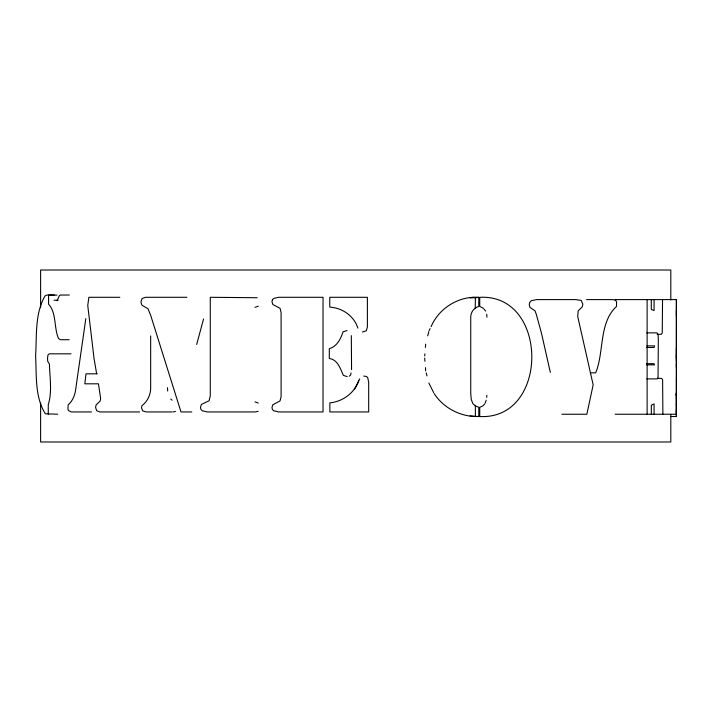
<?xml version="1.0" encoding="UTF-8"?>
<svg xmlns="http://www.w3.org/2000/svg" width="712" height="712" viewBox="0 0 712 712"><rect width="100%" height="100%" fill="white"/><g stroke="black" fill="none" stroke-linecap="round" stroke-linejoin="round"><path stroke-width="1.07" d="M676.347 316.128L676.4 299.601L615.115 299.601M615.115 414.25L676.4 414.25L676.4 392.499M676.4 378.383L676.4 363.69M676.347 367.383L676.4 310.708M676.391 410.174L676.364 416.52L670.855 416.52M676.338 397.786L676.338 398.079M676.32 395.267L676.329 393.754L676.364 416.52M676.364 360.664L676.4 354.701M475.224 308.189L475.411 297.785L478.784 297.331L478.784 306.4C473.622 307.958 470.303 312.782 470.739 318.157L470.739 393.255L471.282 399.548L472.902 403.668L475.331 405.831L478.784 407.282L478.784 416.52C461.207 417.188 443.745 408.377 434.124 393.54M424.717 355.982L424.886 353.837M425.402 347.42L425.66 344.207M486.697 397.314L486.866 395.285M85.814 318.629L75.899 387.844C75.214 394.359 73.158 400.473 68.174 404.852L67.925 409.106L68.628 410.646L71.182 411.945L91.51 411.945M351.007 372.892L350.624 375.073L349.298 376.212M427.69 335.842L428.811 331.676M196.654 344.421L203.579 318.967M485.255 402.805L486.207 400.206M57.076 300.695L59.452 295.551L60.52 295.026L69.331 295.026M354.371 389.482L358.803 380.706C354.442 393.042 342.757 401.577 329.861 402.876L329.861 411.945L368.691 411.945L368.691 382.3L367.668 377.467L366.244 376.425L363.698 376.087M429.087 330.635L430.093 328.65M431.098 326.666C438.912 308.189 458.715 295.898 478.784 297.331M358.697 380.706L359.729 378.873M484.943 403.668L482.878 405.974L479.728 407.282L479.728 416.52C549.272 420.16 549.041 293.486 479.728 297.331L479.728 306.4L483.421 308.332M255.003 307.335L258.296 306.204M173.292 411.945L175.428 411.411M258.189 411.296L255.305 411.945L207.557 411.945L202.27 410.815L200.926 409.4L200.472 407.415L201.434 404.407L209.07 400.776L210.271 395.988L210.271 297.296L257.228 297.732M473.347 297.331L470.125 297.785L475.411 297.785M54.281 295.026L46.921 295.026L45.061 295.872C34.648 313.787 36.873 336.082 35.6 356.009C36.677 375.224 34.683 396.922 45.372 413.797L57.716 414.215M56.96 295.115L48.576 295.115L48.576 304.184C56.648 312.746 53.809 327.849 58.509 338.458L60.306 339.713L69.117 339.713M119.821 297.296L88.858 297.296L87.754 305.528L94.064 358.643L96.654 373.818M186.891 297.296L145.524 297.296L142.097 298.515L140.914 301.915L141.955 305.234L147.963 308.723L150.659 315.274L180.99 411.945L191.786 411.945M586.59 299.601L612.845 299.601L615.702 300.357L616.556 301.888L616.485 306.489C598.685 322.848 604.274 352.075 595.695 372.839L590.346 372.839M58.215 300.233L54.076 300.233M347.02 330.555L343.113 331.774C340.639 338.912 337.194 346.317 329.3 348.702L329.3 358.447C337.915 359.809 340.283 368.665 343.398 375.411L347.198 376.586M362.444 331.988L366.271 330.813L367.392 327.031L367.392 297.296L329.763 297.296L329.763 307.121C342.401 307.895 353.962 315.879 357.896 328.125M646.745 332.86L657.051 332.86L658.137 334.96L658.315 339.918L658.057 377.378L657.105 378.891L646.79 378.891M657.114 334.284L661.314 334.284L662.249 333.109L662.543 299.601M646.87 345.881L654.604 345.881L654.079 347.465L646.362 347.465M71.066 353.828L49.306 353.828L47.962 355.003L47.508 358.358L47.748 361.385L49.404 364.028C49.796 377.289 52.261 391.983 48.274 404.728L48.274 414.215M646.362 363.672L654.079 363.672L654.488 364.864L646.763 364.864M97.241 373.818L85.992 373.818L84.808 383.812L98.434 383.812L100.65 398.506L100.143 401.025L96.084 404.977L95.577 407.495L96.716 410.726L99.769 411.945L139.623 411.945M657.452 378.383L661.662 378.383L662.614 379.772L662.881 414.25M172.224 411.945L146.298 411.945L142.694 410.895L141.492 407.745L141.902 405.689C147.909 401.212 150.98 394.039 150.659 386.58L150.659 335.93M561.902 414.25L586.848 414.25L593.167 384.854L577.717 316.484L578.144 310.895L582.265 306.89L582.852 304.22L581.25 300.437L575.714 299.601L536.714 299.601L531.339 300.695L529.764 302.395L529.238 304.638L530.013 307.415L534.997 310.815L536.163 313.876L541.36 332.7L550.332 372.403M470.125 415.959L478.784 416.52M255.003 401.915L258.296 403.045M170.782 399.058L172.037 400.206M483.982 309.026L485.646 311.108M428.847 382.985L433.644 392.579M426.212 372.848L427.004 375.892M351.319 335.628L351.568 369.617M486.697 314.17L486.955 317.16M424.708 358.109L424.948 361.287M425.438 367.641L425.687 370.818M167.498 387.693L167.658 391.022M475.331 405.831L475.411 415.959M676.391 358.056L676.356 348.319M676.4 404.042L676.4 405.092M676.4 413.245L676.4 299.601M676.338 378.383L676.338 395.774M670.811 299.966L670.811 270.008L40.611 270.008L40.611 307.735M670.811 414.25L670.811 441.992L40.611 441.992L40.611 403.152M654.079 299.601L654.079 310.574L651.284 309.426L651.284 299.601M654.079 414.25L654.079 403.891L651.329 405.181L651.329 414.25M647.119 299.601L647.119 414.25M272.402 299.805L271.957 301.666L272.856 304.522L280.03 308.305L281.098 312.586L281.098 396.664L280.03 400.945L272.856 404.728L271.957 407.584L272.402 409.436L273.711 410.815L278.686 411.945L323.026 411.945L323.026 297.296L278.686 297.296L273.711 298.435L272.402 299.805"/></g></svg>
